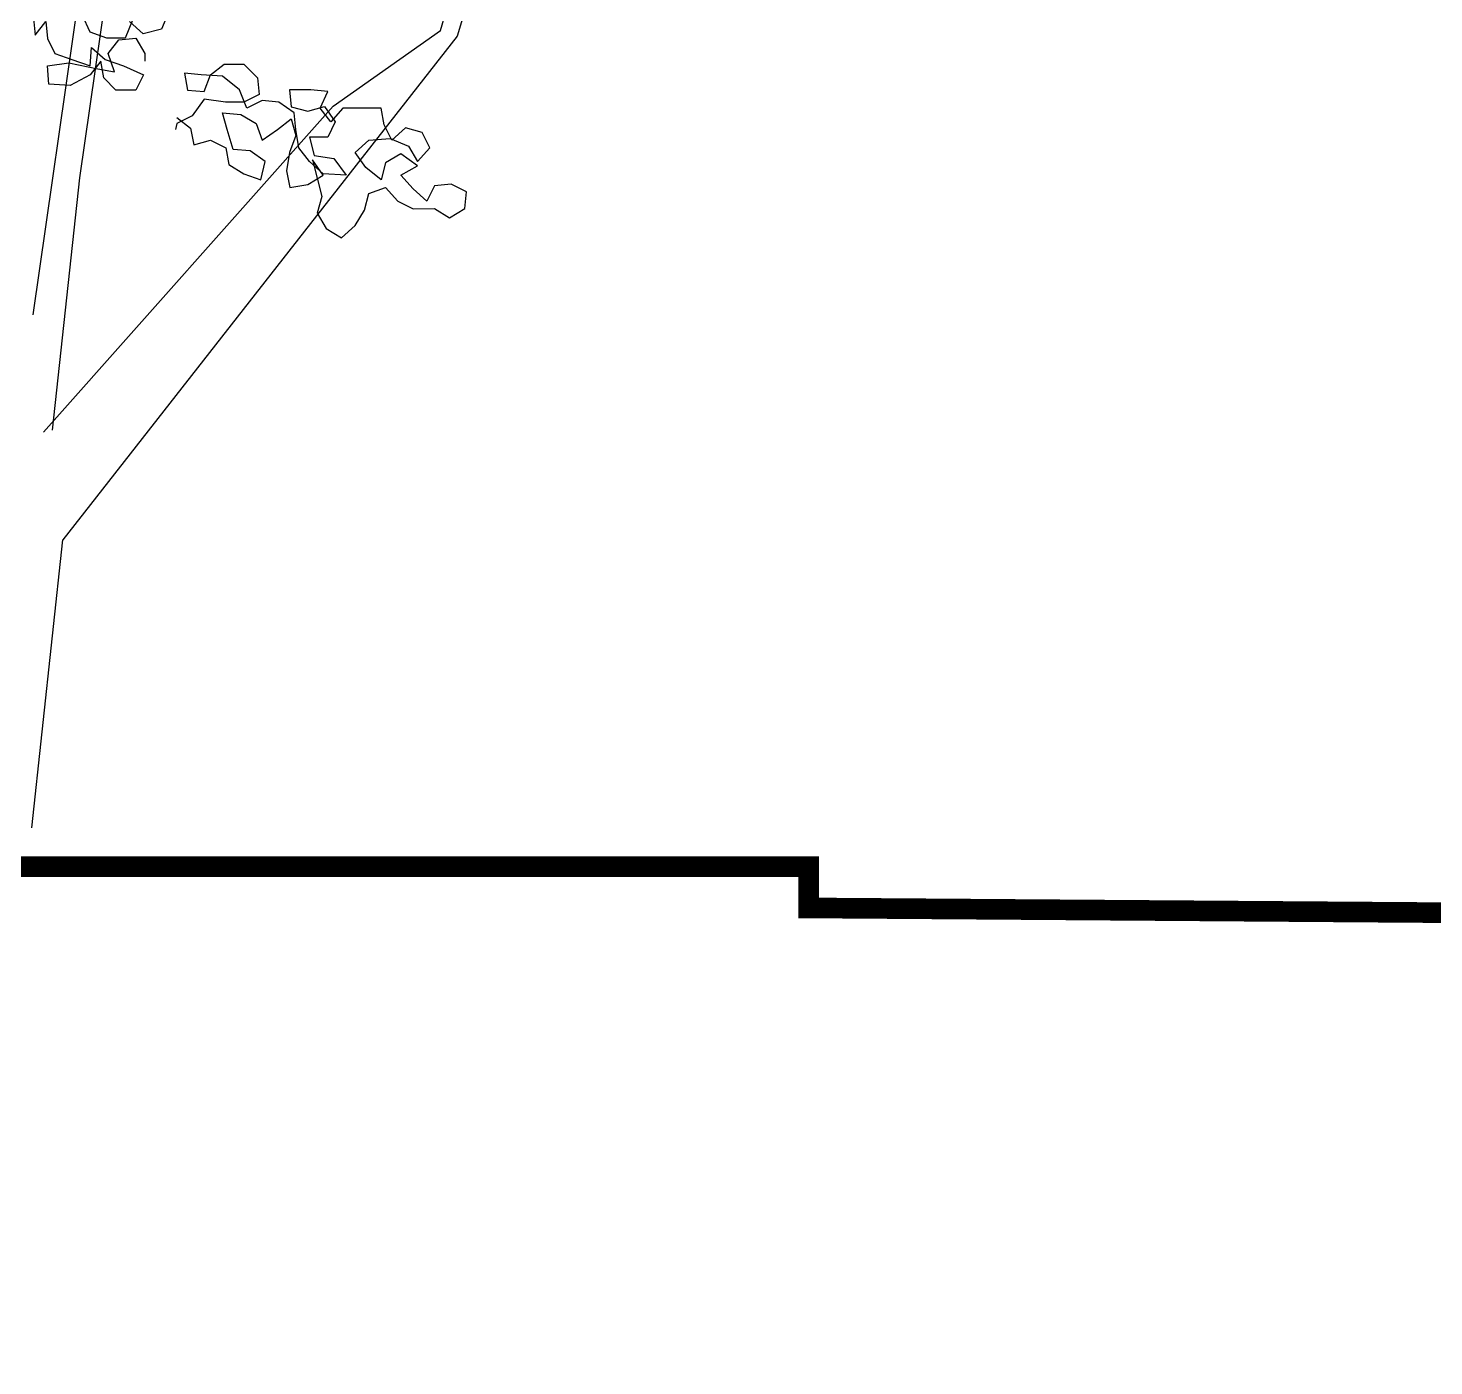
# Model space of a CAD drawing. Header units: metres. Extents: x 37 to 217, y 53 to 242.
# Drawn here: x 49.61 to 56.42, y 52.59 to 59.07 of the extents above; entities that cross this region are included whole.
import ezdxf

# ---------------------------------------------------------------- set-up
doc = ezdxf.new("R2010")
doc.units = ezdxf.units.M
doc.linetypes.add('HIDDENX2', pattern=[0.75, 0.5, -0.25])
for name, color, linetype in [('DGPRO_Arboles existentes', 7, 'Continuous'), ('DGPRO_Linea oficial', 2, 'Continuous'), ('DGPRO_Perfil existente', 244, 'Continuous')]:
    doc.layers.add(name, color=color, linetype=linetype)

# ---------------------------------------------------------------- blocks, each defined once
blk = doc.blocks.new('Celtis tala VISTA 250 gris')
at = {"color": 252}
for p, q in [((2390.729, 1071.7785), (2391.3881, 1076.3701)), ((2390.729, 1071.7785), (2391.3881, 1076.3701)), ((2390.9554, 1072.4418), (2391.5192, 1076.3701)), ((2390.9554, 1072.4418), (2391.5192, 1076.3701)), ((2392.7049, 1073.1561), (2392.8812, 1073.7598)), ((2392.7049, 1073.1561), (2392.8812, 1073.7598)), ((2392.9608, 1073.7052), (2392.7855, 1073.13)), ((2392.9608, 1073.7052), (2392.7855, 1073.13)), ((2392.7855, 1073.13), (2390.8723, 1070.6868)), ((2392.7855, 1073.13), (2390.8723, 1070.6868)), ((2392.1845, 1072.7905), (2392.7049, 1073.1561)), ((2392.1845, 1072.7905), (2392.7049, 1073.1561)), ((2392.1845, 1072.7905), (2390.7795, 1071.2098)), ((2392.1845, 1072.7905), (2390.7795, 1071.2098)), ((2390.8231, 1071.2185), (2390.9554, 1072.4418)), ((2390.8231, 1071.2185), (2390.9554, 1072.4418)), ((2390.723, 1069.2913), (2390.8723, 1070.6868)), ((2390.723, 1069.2913), (2390.8723, 1070.6868))]:
    blk.add_line(p, q, dxfattribs=at)
for points in [[(2391.3888, 1073.2523), (2391.352, 1073.1636), (2391.2633, 1073.1414), (2391.1968, 1073.2004)], [(2391.2116, 1073.2078), (2391.1747, 1073.1192), (2391.086, 1073.1191), (2391.0048, 1073.1486), (2390.9677, 1073.2298)], [(2390.7313, 1073.2148), (2390.7388, 1073.1335), (2390.7905, 1073.2001), (2390.7979, 1073.1188), (2390.8349, 1073.045), (2390.9162, 1073.0155), (2391.0049, 1072.986), (2391.0122, 1073.0747), (2391.0788, 1073.0156), (2391.1674, 1072.9862), (2391.2635, 1072.9419), (2391.2266, 1072.868), (2391.1306, 1072.8679), (2391.0714, 1072.927), (2391.0566, 1073.0082), (2391.0049, 1072.9417), (2390.9089, 1072.8899), (2390.8055, 1072.8972), (2390.798, 1072.9858), (2390.9015, 1073.0007), (2391.0419, 1072.9713), (2391.1231, 1072.9566), (2391.0935, 1073.0452), (2391.1452, 1073.1117), (2391.2264, 1073.1192), (2391.2708, 1073.0454), (2391.2708, 1073.0084)], [(2391.4262, 1072.7352), (2391.4928, 1072.6836), (2391.5076, 1072.6023), (2391.5889, 1072.6246), (2391.6628, 1072.5877), (2391.6776, 1072.5064), (2391.7515, 1072.4622), (2391.8328, 1072.4327), (2391.8549, 1072.5214), (2391.781, 1072.573), (2391.6997, 1072.5803), (2391.6701, 1072.6763), (2391.6478, 1072.7576), (2391.7365, 1072.7503), (2391.8104, 1072.706), (2391.8401, 1072.6248), (2391.9139, 1072.6766), (2391.9803, 1072.7283), (2392.0026, 1072.6471), (2391.9731, 1072.5658), (2391.9584, 1072.4771), (2391.9732, 1072.3959), (2392.0619, 1072.4107), (2392.1357, 1072.4551), (2392.0839, 1072.529), (2392.1284, 1072.3517), (2392.1063, 1072.2704), (2392.1507, 1072.1966), (2392.2246, 1072.1523), (2392.2911, 1072.2115), (2392.3353, 1072.2854), (2392.3574, 1072.3667), (2392.4387, 1072.3963), (2392.4978, 1072.3299), (2392.5717, 1072.293), (2392.6752, 1072.2931), (2392.7491, 1072.2488), (2392.8229, 1072.2932), (2392.8302, 1072.3745), (2392.7563, 1072.4114), (2392.6751, 1072.4039), (2392.6382, 1072.33), (2392.5717, 1072.389), (2392.5125, 1072.4555), (2392.5937, 1072.4999), (2392.5124, 1072.5589), (2392.4386, 1072.5145), (2392.4165, 1072.4332), (2392.3425, 1072.4923), (2392.2908, 1072.5661), (2392.3572, 1072.6253), (2392.4606, 1072.6327), (2392.5493, 1072.5959), (2392.5937, 1072.522), (2392.6527, 1072.5886), (2392.6157, 1072.6624), (2392.5344, 1072.6845), (2392.468, 1072.6254), (2392.431, 1072.6992), (2392.4162, 1072.7805), (2392.2315, 1072.7803), (2392.1724, 1072.7137), (2392.1206, 1072.7802), (2392.1575, 1072.8615), (2392.0762, 1072.8688), (2391.9728, 1072.8687), (2391.9803, 1072.7874), (2392.0616, 1072.7654), (2392.1428, 1072.7876), (2392.1946, 1072.7138), (2392.1577, 1072.6398), (2392.0691, 1072.6398), (2392.0913, 1072.5511), (2392.1874, 1072.5364), (2392.2465, 1072.4552), (2392.1357, 1072.4625), (2392.0692, 1072.5216), (2392.0174, 1072.588), (2392.0025, 1072.6766), (2391.9951, 1072.7579), (2391.9211, 1072.8096), (2391.8399, 1072.8169), (2391.766, 1072.7799), (2391.729, 1072.8685), (2391.6477, 1072.9349), (2391.5442, 1072.9422), (2391.463, 1072.9495), (2391.4778, 1072.8682), (2391.5591, 1072.8609), (2391.5886, 1072.9422), (2391.655, 1072.994), (2391.7511, 1072.9941), (2391.8176, 1072.9277), (2391.8251, 1072.8464), (2391.7512, 1072.8094), (2391.6626, 1072.8093), (2391.5591, 1072.824), (2391.5001, 1072.7427), (2391.4263, 1072.7057), (2391.4189, 1072.6761)]]:
    blk.add_lwpolyline(points, dxfattribs=at)

msp = doc.modelspace()

# ---------------------------------------------------------------- linework, layer by layer
at = {"layer": 'DGPRO_Linea oficial'}
msp.add_lwpolyline([(216.8535, 70.7486), (197.9082, 70.7486), (197.9082, 52.977), (187.4539, 52.837), (187.4539, 52.6366), (178.2792, 52.7139), (169.1046, 52.6766), (169.1046, 52.8766), (165.8044, 53.0266), (141.6424, 53.9566), (126.7716, 54.1866), (118.9725, 54.2266), (111.4159, 54.4466), (103.8188, 54.6166), (83.8087, 54.8975), (80.1858, 54.8066), (80.1858, 54.6066), (53.3919, 54.8066), (53.3919, 55.0066), (43.2146, 55.0066)], dxfattribs=at)
at = {"layer": 'DGPRO_Perfil existente', "linetype": 'HIDDENX2', "ltscale": 10, "const_width": 0.1}
msp.add_lwpolyline([(216.8535, 70.7486), (197.9082, 70.7486), (197.9082, 52.977), (187.4539, 52.837), (187.4539, 52.6366), (178.2792, 52.7139), (169.1046, 52.6766), (169.1046, 52.8766), (165.8044, 53.0266), (141.6424, 53.9566), (126.7716, 54.1866), (118.9725, 54.2266), (111.4159, 54.4466), (103.8188, 54.6166), (83.8087, 54.8975), (80.1858, 54.8066), (80.1858, 54.6066), (53.3919, 54.8066), (53.3919, 55.0066), (43.2146, 55.0066)], dxfattribs=at)

# ---------------------------------------------------------------- block references
at = {"layer": 'DGPRO_Arboles existentes'}
msp.add_blockref('Celtis tala VISTA 250 gris', (-2341.0982, -1014.0958), dxfattribs=at)

doc.saveas('drawing.dxf')
